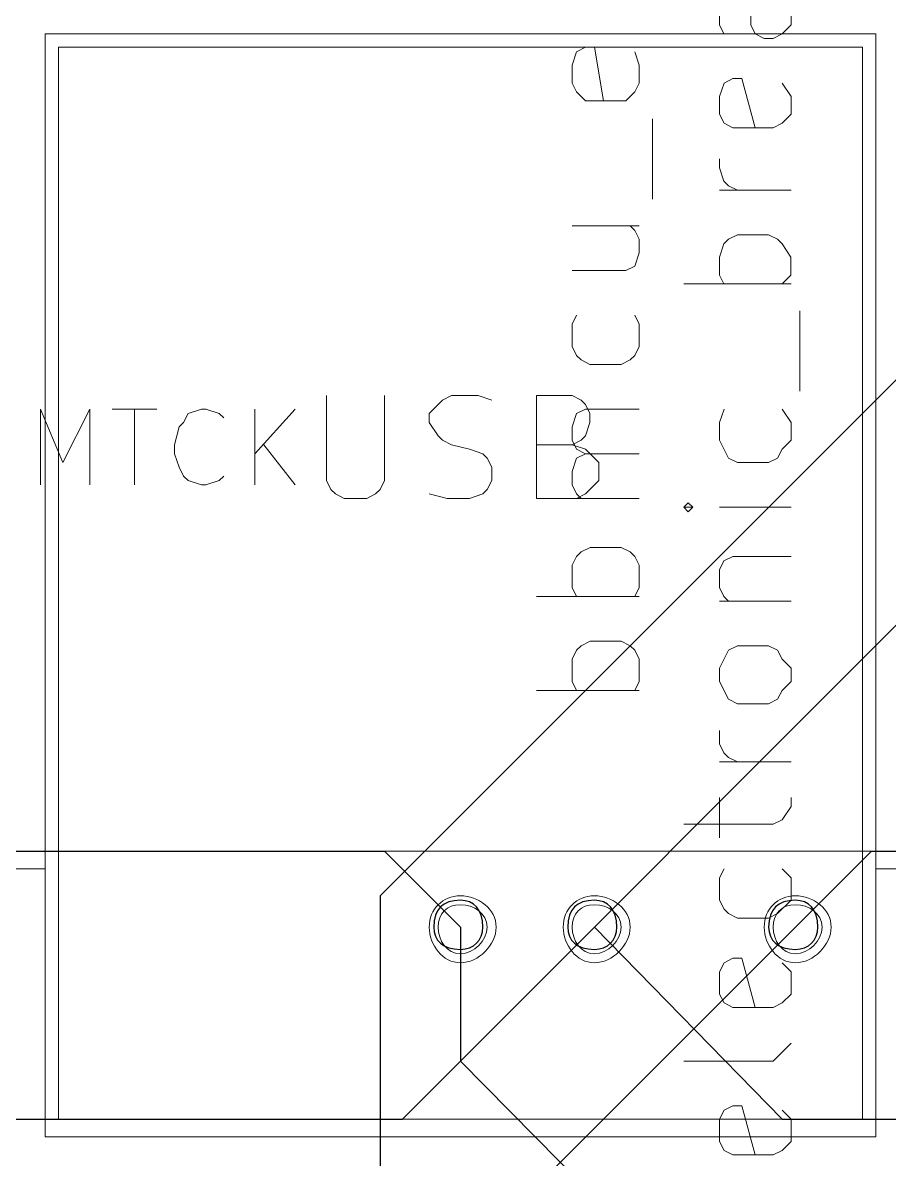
# Model space of a CAD drawing. Header units: centimetres. Extents: x -14.7 to 16.9, y -14.9 to 2.2.
# Drawn here: x -10.413 to -9.591, y -11.931 to -10.854 of the extents above; entities that cross this region are included whole.
import ezdxf

# ---------------------------------------------------------------- set-up
doc = ezdxf.new("R2010")
doc.units = ezdxf.units.CM
doc.header["$MEASUREMENT"] = 0
doc.layers.add('Layer 1', color=7, linetype='Continuous')

msp = doc.modelspace()

# ---------------------------------------------------------------- linework, layer by layer
at = {"layer": 'Layer 1', "lineweight": 53}
msp.add_open_spline([(-13.7, -13.2), (-13.7, -13.2), (-13.7, -6.8), (-13.7, -6.8), (-13.7, -6.8), (-13.7, -6.52386), (-13.47614, -6.3), (-13.2, -6.3), (-13.2, -6.3), (-13.2, -6.3), (-6.8, -6.3), (-6.8, -6.3), (-6.8, -6.3), (-6.52386, -6.3), (-6.3, -6.52386), (-6.3, -6.8), (-6.3, -6.8), (-6.3, -6.8), (-6.3, -13.2), (-6.3, -13.2), (-6.3, -13.2), (-6.3, -13.47614), (-6.52386, -13.7), (-6.8, -13.7), (-6.8, -13.7), (-6.8, -13.7), (-13.2, -13.7), (-13.2, -13.7), (-13.2, -13.7), (-13.47614, -13.7), (-13.7, -13.47614), (-13.7, -13.2)], degree=3, knots=[0, 0, 0, 0, 0.1111111, 0.1111111, 0.1111111, 0.1111111, 0.2222222, 0.2222222, 0.2222222, 0.2222222, 0.3333333, 0.3333333, 0.3333333, 0.3333333, 0.4444444, 0.4444444, 0.4444444, 0.4444444, 0.5555556, 0.5555556, 0.5555556, 0.5555556, 0.6666667, 0.6666667, 0.6666667, 0.6666667, 0.7777778, 0.7777778, 0.7777778, 0.7777778, 1, 1, 1, 1], dxfattribs=at)
at = {"layer": 'Layer 1', "color": 41, "lineweight": 18}
for points, knots in [([(-9.68461, -10.82179), (-9.68461, -10.82179), (-9.73965, -10.82179), (-9.73965, -10.82179), (-9.73965, -10.82179), (-9.73965, -10.82179), (-9.74812, -10.82602), (-9.74812, -10.82602), (-9.74812, -10.82602), (-9.74812, -10.82602), (-9.75235, -10.83449), (-9.75235, -10.83449), (-9.75235, -10.83449), (-9.75235, -10.83449), (-9.75235, -10.85566), (-9.75235, -10.85566), (-9.75235, -10.85566), (-9.75235, -10.85566), (-9.74812, -10.86412), (-9.74812, -10.86412)], [0, 0, 0, 0, 0.1666667, 0.1666667, 0.1666667, 0.1666667, 0.3333333, 0.3333333, 0.3333333, 0.3333333, 0.5, 0.5, 0.5, 0.5, 0.6666667, 0.6666667, 0.6666667, 0.6666667, 1, 1, 1, 1]), ([(-9.69308, -10.82179), (-9.69308, -10.82179), (-9.68461, -10.83026), (-9.68461, -10.83026), (-9.68461, -10.83026), (-9.68461, -10.83026), (-9.68461, -10.85566), (-9.68461, -10.85566), (-9.68461, -10.85566), (-9.68461, -10.85566), (-9.69308, -10.86412), (-9.69308, -10.86412), (-9.69308, -10.86412), (-9.69308, -10.86412), (-9.70155, -10.86836), (-9.70155, -10.86836), (-9.70155, -10.86836), (-9.70155, -10.86836), (-9.71001, -10.86836), (-9.71001, -10.86836), (-9.71001, -10.86836), (-9.71001, -10.86836), (-9.71848, -10.86412), (-9.71848, -10.86412), (-9.71848, -10.86412), (-9.71848, -10.86412), (-9.72271, -10.85566), (-9.72271, -10.85566), (-9.72271, -10.85566), (-9.72271, -10.85566), (-9.72271, -10.83026), (-9.72271, -10.83026), (-9.72271, -10.83026), (-9.72271, -10.83026), (-9.73118, -10.82179), (-9.73118, -10.82179)], [0, 0, 0, 0, 0.1, 0.1, 0.1, 0.1, 0.2, 0.2, 0.2, 0.2, 0.3, 0.3, 0.3, 0.3, 0.4, 0.4, 0.4, 0.4, 0.5, 0.5, 0.5, 0.5, 0.6, 0.6, 0.6, 0.6, 0.7, 0.7, 0.7, 0.7, 0.8, 0.8, 0.8, 0.8, 1, 1, 1, 1]), ([(-9.69308, -10.91069), (-9.69308, -10.91069), (-9.68461, -10.92339), (-9.68461, -10.92339), (-9.68461, -10.92339), (-9.68461, -10.92339), (-9.68461, -10.94032), (-9.68461, -10.94032), (-9.68461, -10.94032), (-9.68461, -10.94032), (-9.69308, -10.94879), (-9.69308, -10.94879), (-9.69308, -10.94879), (-9.69308, -10.94879), (-9.70155, -10.95302), (-9.70155, -10.95302), (-9.70155, -10.95302), (-9.70155, -10.95302), (-9.73965, -10.95302), (-9.73965, -10.95302), (-9.73965, -10.95302), (-9.73965, -10.95302), (-9.74811, -10.94879), (-9.74811, -10.94879), (-9.74811, -10.94879), (-9.74811, -10.94879), (-9.75235, -10.94032), (-9.75235, -10.94032), (-9.75235, -10.94032), (-9.75235, -10.94032), (-9.75235, -10.92339), (-9.75235, -10.92339), (-9.75235, -10.92339), (-9.75235, -10.92339), (-9.74811, -10.91069), (-9.74811, -10.91069), (-9.74811, -10.91069), (-9.74811, -10.91069), (-9.73965, -10.90646), (-9.73965, -10.90646), (-9.73965, -10.90646), (-9.73965, -10.90646), (-9.73118, -10.90646), (-9.73118, -10.90646), (-9.73118, -10.90646), (-9.73118, -10.90646), (-9.71848, -10.95302), (-9.71848, -10.95302)], [0, 0, 0, 0, 0.0769231, 0.0769231, 0.0769231, 0.0769231, 0.1538462, 0.1538462, 0.1538462, 0.1538462, 0.2307692, 0.2307692, 0.2307692, 0.2307692, 0.3076923, 0.3076923, 0.3076923, 0.3076923, 0.3846154, 0.3846154, 0.3846154, 0.3846154, 0.4615385, 0.4615385, 0.4615385, 0.4615385, 0.5384615, 0.5384615, 0.5384615, 0.5384615, 0.6153846, 0.6153846, 0.6153846, 0.6153846, 0.6923077, 0.6923077, 0.6923077, 0.6923077, 0.7692308, 0.7692308, 0.7692308, 0.7692308, 0.8461538, 0.8461538, 0.8461538, 0.8461538, 1, 1, 1, 1]), ([(-9.73541, -11.01229), (-9.73541, -11.01229), (-9.74388, -11.00806), (-9.74388, -11.00806), (-9.74388, -11.00806), (-9.74388, -11.00806), (-9.74812, -11.00382), (-9.74812, -11.00382), (-9.74812, -11.00382), (-9.74812, -11.00382), (-9.75235, -10.99112), (-9.75235, -10.99112), (-9.75235, -10.99112), (-9.75235, -10.99112), (-9.75235, -10.98266), (-9.75235, -10.98266)], [0, 0, 0, 0, 0.2, 0.2, 0.2, 0.2, 0.4, 0.4, 0.4, 0.4, 0.6, 0.6, 0.6, 0.6, 1, 1, 1, 1]), ([(-9.74812, -11.10119), (-9.74812, -11.10119), (-9.75235, -11.09272), (-9.75235, -11.09272), (-9.75235, -11.09272), (-9.75235, -11.09272), (-9.75235, -11.07579), (-9.75235, -11.07579), (-9.75235, -11.07579), (-9.75235, -11.07579), (-9.74812, -11.06309), (-9.74812, -11.06309), (-9.74812, -11.06309), (-9.74812, -11.06309), (-9.74388, -11.05886), (-9.74388, -11.05886), (-9.74388, -11.05886), (-9.74388, -11.05886), (-9.73542, -11.05462), (-9.73542, -11.05462), (-9.73542, -11.05462), (-9.73542, -11.05462), (-9.70578, -11.05462), (-9.70578, -11.05462), (-9.70578, -11.05462), (-9.70578, -11.05462), (-9.69732, -11.05886), (-9.69732, -11.05886), (-9.69732, -11.05886), (-9.69732, -11.05886), (-9.69308, -11.06309), (-9.69308, -11.06309), (-9.69308, -11.06309), (-9.69308, -11.06309), (-9.68462, -11.07579), (-9.68462, -11.07579), (-9.68462, -11.07579), (-9.68462, -11.07579), (-9.68462, -11.09272), (-9.68462, -11.09272), (-9.68462, -11.09272), (-9.68462, -11.09272), (-9.69308, -11.10119), (-9.69308, -11.10119)], [0, 0, 0, 0, 0.0833333, 0.0833333, 0.0833333, 0.0833333, 0.1666667, 0.1666667, 0.1666667, 0.1666667, 0.25, 0.25, 0.25, 0.25, 0.3333333, 0.3333333, 0.3333333, 0.3333333, 0.4166667, 0.4166667, 0.4166667, 0.4166667, 0.5, 0.5, 0.5, 0.5, 0.5833333, 0.5833333, 0.5833333, 0.5833333, 0.6666667, 0.6666667, 0.6666667, 0.6666667, 0.75, 0.75, 0.75, 0.75, 0.8333333, 0.8333333, 0.8333333, 0.8333333, 1, 1, 1, 1]), ([(-10.12488, -11.20702), (-10.12488, -11.20702), (-10.12488, -11.28746), (-10.12488, -11.28746), (-10.12488, -11.28746), (-10.12488, -11.28746), (-10.12065, -11.29592), (-10.12065, -11.29592), (-10.12065, -11.29592), (-10.12065, -11.29592), (-10.11642, -11.30016), (-10.11642, -11.30016), (-10.11642, -11.30016), (-10.11642, -11.30016), (-10.10795, -11.30439), (-10.10795, -11.30439), (-10.10795, -11.30439), (-10.10795, -11.30439), (-10.08678, -11.30439), (-10.08678, -11.30439), (-10.08678, -11.30439), (-10.08678, -11.30439), (-10.07832, -11.30016), (-10.07832, -11.30016), (-10.07832, -11.30016), (-10.07832, -11.30016), (-10.07408, -11.29592), (-10.07408, -11.29592), (-10.07408, -11.29592), (-10.07408, -11.29592), (-10.06985, -11.28746), (-10.06985, -11.28746), (-10.06985, -11.28746), (-10.06985, -11.28746), (-10.06985, -11.20702), (-10.06985, -11.20702)], [0, 0, 0, 0, 0.1, 0.1, 0.1, 0.1, 0.2, 0.2, 0.2, 0.2, 0.3, 0.3, 0.3, 0.3, 0.4, 0.4, 0.4, 0.4, 0.5, 0.5, 0.5, 0.5, 0.6, 0.6, 0.6, 0.6, 0.7, 0.7, 0.7, 0.7, 0.8, 0.8, 0.8, 0.8, 1, 1, 1, 1]), ([(-10.02752, -11.30016), (-10.02752, -11.30016), (-10.01058, -11.30439), (-10.01058, -11.30439), (-10.01058, -11.30439), (-10.01058, -11.30439), (-9.98942, -11.30439), (-9.98942, -11.30439), (-9.98942, -11.30439), (-9.98942, -11.30439), (-9.97672, -11.30016), (-9.97672, -11.30016), (-9.97672, -11.30016), (-9.97672, -11.30016), (-9.97248, -11.29592), (-9.97248, -11.29592), (-9.97248, -11.29592), (-9.97248, -11.29592), (-9.96825, -11.28746), (-9.96825, -11.28746), (-9.96825, -11.28746), (-9.96825, -11.28746), (-9.96825, -11.27476), (-9.96825, -11.27476), (-9.96825, -11.27476), (-9.96825, -11.27476), (-9.97248, -11.26629), (-9.97248, -11.26629), (-9.97248, -11.26629), (-9.97248, -11.26629), (-9.97672, -11.26206), (-9.97672, -11.26206), (-9.97672, -11.26206), (-9.97672, -11.26206), (-9.98942, -11.25782), (-9.98942, -11.25782), (-9.98942, -11.25782), (-9.98942, -11.25782), (-10.00635, -11.25359), (-10.00635, -11.25359), (-10.00635, -11.25359), (-10.00635, -11.25359), (-10.01482, -11.24936), (-10.01482, -11.24936), (-10.01482, -11.24936), (-10.01482, -11.24936), (-10.01905, -11.24512), (-10.01905, -11.24512), (-10.01905, -11.24512), (-10.01905, -11.24512), (-10.02752, -11.23242), (-10.02752, -11.23242), (-10.02752, -11.23242), (-10.02752, -11.23242), (-10.02752, -11.22396), (-10.02752, -11.22396), (-10.02752, -11.22396), (-10.02752, -11.22396), (-10.01482, -11.21126), (-10.01482, -11.21126), (-10.01482, -11.21126), (-10.01482, -11.21126), (-10.00635, -11.20702), (-10.00635, -11.20702), (-10.00635, -11.20702), (-10.00635, -11.20702), (-9.98095, -11.20702), (-9.98095, -11.20702), (-9.98095, -11.20702), (-9.98095, -11.20702), (-9.96825, -11.21126), (-9.96825, -11.21126)], [0, 0, 0, 0, 0.0526316, 0.0526316, 0.0526316, 0.0526316, 0.1052632, 0.1052632, 0.1052632, 0.1052632, 0.1578947, 0.1578947, 0.1578947, 0.1578947, 0.2105263, 0.2105263, 0.2105263, 0.2105263, 0.2631579, 0.2631579, 0.2631579, 0.2631579, 0.3157895, 0.3157895, 0.3157895, 0.3157895, 0.3684211, 0.3684211, 0.3684211, 0.3684211, 0.4210526, 0.4210526, 0.4210526, 0.4210526, 0.4736842, 0.4736842, 0.4736842, 0.4736842, 0.5263158, 0.5263158, 0.5263158, 0.5263158, 0.5789474, 0.5789474, 0.5789474, 0.5789474, 0.6315789, 0.6315789, 0.6315789, 0.6315789, 0.6842105, 0.6842105, 0.6842105, 0.6842105, 0.7368421, 0.7368421, 0.7368421, 0.7368421, 0.7894737, 0.7894737, 0.7894737, 0.7894737, 0.8421053, 0.8421053, 0.8421053, 0.8421053, 0.8947368, 0.8947368, 0.8947368, 0.8947368, 1, 1, 1, 1]), ([(-9.89205, -11.25359), (-9.89205, -11.25359), (-9.87935, -11.25782), (-9.87935, -11.25782), (-9.87935, -11.25782), (-9.87935, -11.25782), (-9.86665, -11.27052), (-9.86665, -11.27052), (-9.86665, -11.27052), (-9.86665, -11.27052), (-9.86665, -11.28746), (-9.86665, -11.28746), (-9.86665, -11.28746), (-9.86665, -11.28746), (-9.87935, -11.30016), (-9.87935, -11.30016), (-9.87935, -11.30016), (-9.87935, -11.30016), (-9.88782, -11.30439), (-9.88782, -11.30439), (-9.88782, -11.30439), (-9.88782, -11.30439), (-9.92592, -11.30439), (-9.92592, -11.30439), (-9.92592, -11.30439), (-9.92592, -11.30439), (-9.92592, -11.20702), (-9.92592, -11.20702), (-9.92592, -11.20702), (-9.92592, -11.20702), (-9.89205, -11.20702), (-9.89205, -11.20702), (-9.89205, -11.20702), (-9.89205, -11.20702), (-9.88358, -11.21126), (-9.88358, -11.21126), (-9.88358, -11.21126), (-9.88358, -11.21126), (-9.87935, -11.21549), (-9.87935, -11.21549), (-9.87935, -11.21549), (-9.87935, -11.21549), (-9.87512, -11.22396), (-9.87512, -11.22396), (-9.87512, -11.22396), (-9.87512, -11.22396), (-9.87512, -11.23242), (-9.87512, -11.23242), (-9.87512, -11.23242), (-9.87512, -11.23242), (-9.87935, -11.24512), (-9.87935, -11.24512), (-9.87935, -11.24512), (-9.87935, -11.24512), (-9.88358, -11.24936), (-9.88358, -11.24936), (-9.88358, -11.24936), (-9.88358, -11.24936), (-9.89205, -11.25359), (-9.89205, -11.25359), (-9.89205, -11.25359), (-9.89205, -11.25359), (-9.92592, -11.25359), (-9.92592, -11.25359)], [0, 0, 0, 0, 0.0588235, 0.0588235, 0.0588235, 0.0588235, 0.1176471, 0.1176471, 0.1176471, 0.1176471, 0.1764706, 0.1764706, 0.1764706, 0.1764706, 0.2352941, 0.2352941, 0.2352941, 0.2352941, 0.2941176, 0.2941176, 0.2941176, 0.2941176, 0.3529412, 0.3529412, 0.3529412, 0.3529412, 0.4117647, 0.4117647, 0.4117647, 0.4117647, 0.4705882, 0.4705882, 0.4705882, 0.4705882, 0.5294118, 0.5294118, 0.5294118, 0.5294118, 0.5882353, 0.5882353, 0.5882353, 0.5882353, 0.6470588, 0.6470588, 0.6470588, 0.6470588, 0.7058824, 0.7058824, 0.7058824, 0.7058824, 0.7647059, 0.7647059, 0.7647059, 0.7647059, 0.8235294, 0.8235294, 0.8235294, 0.8235294, 0.8823529, 0.8823529, 0.8823529, 0.8823529, 1, 1, 1, 1]), ([(-10.39581, -11.29169), (-10.39581, -11.29169), (-10.39581, -11.21972), (-10.39581, -11.21972), (-10.39581, -11.21972), (-10.39581, -11.21972), (-10.37465, -11.27052), (-10.37465, -11.27052), (-10.37465, -11.27052), (-10.37465, -11.27052), (-10.34925, -11.21972), (-10.34925, -11.21972), (-10.34925, -11.21972), (-10.34925, -11.21972), (-10.34925, -11.29169), (-10.34925, -11.29169)], [0, 0, 0, 0, 0.2, 0.2, 0.2, 0.2, 0.4, 0.4, 0.4, 0.4, 0.6, 0.6, 0.6, 0.6, 1, 1, 1, 1]), ([(-10.22225, -11.28322), (-10.22225, -11.28322), (-10.22648, -11.28746), (-10.22648, -11.28746), (-10.22648, -11.28746), (-10.22648, -11.28746), (-10.23918, -11.29169), (-10.23918, -11.29169), (-10.23918, -11.29169), (-10.23918, -11.29169), (-10.24341, -11.29169), (-10.24341, -11.29169), (-10.24341, -11.29169), (-10.24341, -11.29169), (-10.25611, -11.28746), (-10.25611, -11.28746), (-10.25611, -11.28746), (-10.25611, -11.28746), (-10.26035, -11.28322), (-10.26035, -11.28322), (-10.26035, -11.28322), (-10.26035, -11.28322), (-10.26458, -11.27476), (-10.26458, -11.27476), (-10.26458, -11.27476), (-10.26458, -11.27476), (-10.26881, -11.26206), (-10.26881, -11.26206), (-10.26881, -11.26206), (-10.26881, -11.26206), (-10.26881, -11.25359), (-10.26881, -11.25359), (-10.26881, -11.25359), (-10.26881, -11.25359), (-10.26458, -11.23666), (-10.26458, -11.23666), (-10.26458, -11.23666), (-10.26458, -11.23666), (-10.26035, -11.23242), (-10.26035, -11.23242), (-10.26035, -11.23242), (-10.26035, -11.23242), (-10.25611, -11.22396), (-10.25611, -11.22396), (-10.25611, -11.22396), (-10.25611, -11.22396), (-10.24341, -11.21972), (-10.24341, -11.21972), (-10.24341, -11.21972), (-10.24341, -11.21972), (-10.23918, -11.21972), (-10.23918, -11.21972), (-10.23918, -11.21972), (-10.23918, -11.21972), (-10.22648, -11.22396), (-10.22648, -11.22396), (-10.22648, -11.22396), (-10.22648, -11.22396), (-10.22225, -11.22819), (-10.22225, -11.22819)], [0, 0, 0, 0, 0.0625, 0.0625, 0.0625, 0.0625, 0.125, 0.125, 0.125, 0.125, 0.1875, 0.1875, 0.1875, 0.1875, 0.25, 0.25, 0.25, 0.25, 0.3125, 0.3125, 0.3125, 0.3125, 0.375, 0.375, 0.375, 0.375, 0.4375, 0.4375, 0.4375, 0.4375, 0.5, 0.5, 0.5, 0.5, 0.5625, 0.5625, 0.5625, 0.5625, 0.625, 0.625, 0.625, 0.625, 0.6875, 0.6875, 0.6875, 0.6875, 0.75, 0.75, 0.75, 0.75, 0.8125, 0.8125, 0.8125, 0.8125, 0.875, 0.875, 0.875, 0.875, 1, 1, 1, 1]), ([(-9.69308, -11.21972), (-9.69308, -11.21972), (-9.68461, -11.23242), (-9.68461, -11.23242), (-9.68461, -11.23242), (-9.68461, -11.23242), (-9.68461, -11.24936), (-9.68461, -11.24936), (-9.68461, -11.24936), (-9.68461, -11.24936), (-9.69308, -11.25782), (-9.69308, -11.25782), (-9.69308, -11.25782), (-9.69308, -11.25782), (-9.69731, -11.26629), (-9.69731, -11.26629), (-9.69731, -11.26629), (-9.69731, -11.26629), (-9.70578, -11.27052), (-9.70578, -11.27052), (-9.70578, -11.27052), (-9.70578, -11.27052), (-9.73541, -11.27052), (-9.73541, -11.27052), (-9.73541, -11.27052), (-9.73541, -11.27052), (-9.74388, -11.26629), (-9.74388, -11.26629), (-9.74388, -11.26629), (-9.74388, -11.26629), (-9.75235, -11.24936), (-9.75235, -11.24936), (-9.75235, -11.24936), (-9.75235, -11.24936), (-9.75235, -11.23242), (-9.75235, -11.23242), (-9.75235, -11.23242), (-9.75235, -11.23242), (-9.74811, -11.21972), (-9.74811, -11.21972)], [0, 0, 0, 0, 0.0909091, 0.0909091, 0.0909091, 0.0909091, 0.1818182, 0.1818182, 0.1818182, 0.1818182, 0.2727273, 0.2727273, 0.2727273, 0.2727273, 0.3636364, 0.3636364, 0.3636364, 0.3636364, 0.4545455, 0.4545455, 0.4545455, 0.4545455, 0.5454545, 0.5454545, 0.5454545, 0.5454545, 0.6363636, 0.6363636, 0.6363636, 0.6363636, 0.7272727, 0.7272727, 0.7272727, 0.7272727, 0.8181818, 0.8181818, 0.8181818, 0.8181818, 1, 1, 1, 1]), ([(-9.78622, -11.31286), (-9.78622, -11.31286), (-9.78198, -11.31709), (-9.78198, -11.31709), (-9.78198, -11.31709), (-9.78198, -11.31709), (-9.77775, -11.31286), (-9.77775, -11.31286), (-9.77775, -11.31286), (-9.77775, -11.31286), (-9.78198, -11.30862), (-9.78198, -11.30862), (-9.78198, -11.30862), (-9.78198, -11.30862), (-9.78622, -11.31286), (-9.78622, -11.31286), (-9.78622, -11.31286), (-9.78622, -11.31286), (-9.77775, -11.31286), (-9.77775, -11.31286)], [0, 0, 0, 0, 0.1666667, 0.1666667, 0.1666667, 0.1666667, 0.3333333, 0.3333333, 0.3333333, 0.3333333, 0.5, 0.5, 0.5, 0.5, 0.6666667, 0.6666667, 0.6666667, 0.6666667, 1, 1, 1, 1]), ([(-9.74388, -11.40176), (-9.74388, -11.40176), (-9.74812, -11.39752), (-9.74812, -11.39752), (-9.74812, -11.39752), (-9.74812, -11.39752), (-9.75235, -11.38906), (-9.75235, -11.38906), (-9.75235, -11.38906), (-9.75235, -11.38906), (-9.75235, -11.37212), (-9.75235, -11.37212), (-9.75235, -11.37212), (-9.75235, -11.37212), (-9.74812, -11.36366), (-9.74812, -11.36366), (-9.74812, -11.36366), (-9.74812, -11.36366), (-9.73965, -11.35942), (-9.73965, -11.35942), (-9.73965, -11.35942), (-9.73965, -11.35942), (-9.68461, -11.35942), (-9.68461, -11.35942)], [0, 0, 0, 0, 0.1428571, 0.1428571, 0.1428571, 0.1428571, 0.2857143, 0.2857143, 0.2857143, 0.2857143, 0.4285714, 0.4285714, 0.4285714, 0.4285714, 0.5714286, 0.5714286, 0.5714286, 0.5714286, 0.7142857, 0.7142857, 0.7142857, 0.7142857, 1, 1, 1, 1]), ([(-9.68461, -11.47796), (-9.68461, -11.47796), (-9.69308, -11.48642), (-9.69308, -11.48642), (-9.69308, -11.48642), (-9.69308, -11.48642), (-9.69731, -11.49489), (-9.69731, -11.49489), (-9.69731, -11.49489), (-9.69731, -11.49489), (-9.70578, -11.49912), (-9.70578, -11.49912), (-9.70578, -11.49912), (-9.70578, -11.49912), (-9.73541, -11.49912), (-9.73541, -11.49912), (-9.73541, -11.49912), (-9.73541, -11.49912), (-9.74388, -11.49489), (-9.74388, -11.49489), (-9.74388, -11.49489), (-9.74388, -11.49489), (-9.75235, -11.47796), (-9.75235, -11.47796), (-9.75235, -11.47796), (-9.75235, -11.47796), (-9.75235, -11.46526), (-9.75235, -11.46526), (-9.75235, -11.46526), (-9.75235, -11.46526), (-9.74388, -11.44832), (-9.74388, -11.44832), (-9.74388, -11.44832), (-9.74388, -11.44832), (-9.73541, -11.44409), (-9.73541, -11.44409), (-9.73541, -11.44409), (-9.73541, -11.44409), (-9.70578, -11.44409), (-9.70578, -11.44409), (-9.70578, -11.44409), (-9.70578, -11.44409), (-9.69731, -11.44832), (-9.69731, -11.44832), (-9.69731, -11.44832), (-9.69731, -11.44832), (-9.69308, -11.45679), (-9.69308, -11.45679), (-9.69308, -11.45679), (-9.69308, -11.45679), (-9.68461, -11.46526), (-9.68461, -11.46526), (-9.68461, -11.46526), (-9.68461, -11.46526), (-9.68461, -11.47796), (-9.68461, -11.47796)], [0, 0, 0, 0, 0.0666667, 0.0666667, 0.0666667, 0.0666667, 0.1333333, 0.1333333, 0.1333333, 0.1333333, 0.2, 0.2, 0.2, 0.2, 0.2666667, 0.2666667, 0.2666667, 0.2666667, 0.3333333, 0.3333333, 0.3333333, 0.3333333, 0.4, 0.4, 0.4, 0.4, 0.4666667, 0.4666667, 0.4666667, 0.4666667, 0.5333333, 0.5333333, 0.5333333, 0.5333333, 0.6, 0.6, 0.6, 0.6, 0.6666667, 0.6666667, 0.6666667, 0.6666667, 0.7333333, 0.7333333, 0.7333333, 0.7333333, 0.8, 0.8, 0.8, 0.8, 0.8666667, 0.8666667, 0.8666667, 0.8666667, 1, 1, 1, 1]), ([(-9.73541, -11.55416), (-9.73541, -11.55416), (-9.74388, -11.54992), (-9.74388, -11.54992), (-9.74388, -11.54992), (-9.74388, -11.54992), (-9.74812, -11.54569), (-9.74812, -11.54569), (-9.74812, -11.54569), (-9.74812, -11.54569), (-9.75235, -11.53722), (-9.75235, -11.53722), (-9.75235, -11.53722), (-9.75235, -11.53722), (-9.75235, -11.52452), (-9.75235, -11.52452)], [0, 0, 0, 0, 0.2, 0.2, 0.2, 0.2, 0.4, 0.4, 0.4, 0.4, 0.6, 0.6, 0.6, 0.6, 1, 1, 1, 1]), ([(-9.78622, -11.61342), (-9.78622, -11.61342), (-9.70155, -11.61342), (-9.70155, -11.61342), (-9.70155, -11.61342), (-9.70155, -11.61342), (-9.69308, -11.60919), (-9.69308, -11.60919), (-9.69308, -11.60919), (-9.69308, -11.60919), (-9.68461, -11.59649), (-9.68461, -11.59649), (-9.68461, -11.59649), (-9.68461, -11.59649), (-9.68461, -11.58802), (-9.68461, -11.58802)], [0, 0, 0, 0, 0.2, 0.2, 0.2, 0.2, 0.4, 0.4, 0.4, 0.4, 0.6, 0.6, 0.6, 0.6, 1, 1, 1, 1]), ([(-9.69308, -11.65576), (-9.69308, -11.65576), (-9.68461, -11.66422), (-9.68461, -11.66422), (-9.68461, -11.66422), (-9.68461, -11.66422), (-9.68461, -11.68539), (-9.68461, -11.68539), (-9.68461, -11.68539), (-9.68461, -11.68539), (-9.69731, -11.69809), (-9.69731, -11.69809), (-9.69731, -11.69809), (-9.69731, -11.69809), (-9.70578, -11.70232), (-9.70578, -11.70232), (-9.70578, -11.70232), (-9.70578, -11.70232), (-9.73541, -11.70232), (-9.73541, -11.70232), (-9.73541, -11.70232), (-9.73541, -11.70232), (-9.74388, -11.69809), (-9.74388, -11.69809), (-9.74388, -11.69809), (-9.74388, -11.69809), (-9.74811, -11.69386), (-9.74811, -11.69386), (-9.74811, -11.69386), (-9.74811, -11.69386), (-9.75235, -11.68539), (-9.75235, -11.68539), (-9.75235, -11.68539), (-9.75235, -11.68539), (-9.75235, -11.66422), (-9.75235, -11.66422), (-9.75235, -11.66422), (-9.75235, -11.66422), (-9.74811, -11.65576), (-9.74811, -11.65576)], [0, 0, 0, 0, 0.0909091, 0.0909091, 0.0909091, 0.0909091, 0.1818182, 0.1818182, 0.1818182, 0.1818182, 0.2727273, 0.2727273, 0.2727273, 0.2727273, 0.3636364, 0.3636364, 0.3636364, 0.3636364, 0.4545455, 0.4545455, 0.4545455, 0.4545455, 0.5454545, 0.5454545, 0.5454545, 0.5454545, 0.6363636, 0.6363636, 0.6363636, 0.6363636, 0.7272727, 0.7272727, 0.7272727, 0.7272727, 0.8181818, 0.8181818, 0.8181818, 0.8181818, 1, 1, 1, 1]), ([(-9.69308, -11.74466), (-9.69308, -11.74466), (-9.68461, -11.75312), (-9.68461, -11.75312), (-9.68461, -11.75312), (-9.68461, -11.75312), (-9.68461, -11.77429), (-9.68461, -11.77429), (-9.68461, -11.77429), (-9.68461, -11.77429), (-9.69308, -11.78276), (-9.69308, -11.78276), (-9.69308, -11.78276), (-9.69308, -11.78276), (-9.70155, -11.78699), (-9.70155, -11.78699), (-9.70155, -11.78699), (-9.70155, -11.78699), (-9.73965, -11.78699), (-9.73965, -11.78699), (-9.73965, -11.78699), (-9.73965, -11.78699), (-9.74811, -11.78276), (-9.74811, -11.78276), (-9.74811, -11.78276), (-9.74811, -11.78276), (-9.75235, -11.77429), (-9.75235, -11.77429), (-9.75235, -11.77429), (-9.75235, -11.77429), (-9.75235, -11.75312), (-9.75235, -11.75312), (-9.75235, -11.75312), (-9.75235, -11.75312), (-9.74811, -11.74466), (-9.74811, -11.74466), (-9.74811, -11.74466), (-9.74811, -11.74466), (-9.73965, -11.74042), (-9.73965, -11.74042), (-9.73965, -11.74042), (-9.73965, -11.74042), (-9.73118, -11.74042), (-9.73118, -11.74042), (-9.73118, -11.74042), (-9.73118, -11.74042), (-9.71848, -11.78699), (-9.71848, -11.78699)], [0, 0, 0, 0, 0.0769231, 0.0769231, 0.0769231, 0.0769231, 0.1538462, 0.1538462, 0.1538462, 0.1538462, 0.2307692, 0.2307692, 0.2307692, 0.2307692, 0.3076923, 0.3076923, 0.3076923, 0.3076923, 0.3846154, 0.3846154, 0.3846154, 0.3846154, 0.4615385, 0.4615385, 0.4615385, 0.4615385, 0.5384615, 0.5384615, 0.5384615, 0.5384615, 0.6153846, 0.6153846, 0.6153846, 0.6153846, 0.6923077, 0.6923077, 0.6923077, 0.6923077, 0.7692308, 0.7692308, 0.7692308, 0.7692308, 0.8461538, 0.8461538, 0.8461538, 0.8461538, 1, 1, 1, 1]), ([(-9.68461, -11.82086), (-9.68461, -11.82086), (-9.70155, -11.83779), (-9.70155, -11.83779), (-9.70155, -11.83779), (-9.70155, -11.83779), (-9.78622, -11.83779), (-9.78622, -11.83779)], [0, 0, 0, 0, 0.3333333, 0.3333333, 0.3333333, 0.3333333, 1, 1, 1, 1]), ([(-9.69308, -11.88436), (-9.69308, -11.88436), (-9.68461, -11.89282), (-9.68461, -11.89282), (-9.68461, -11.89282), (-9.68461, -11.89282), (-9.68461, -11.91399), (-9.68461, -11.91399), (-9.68461, -11.91399), (-9.68461, -11.91399), (-9.69308, -11.92246), (-9.69308, -11.92246), (-9.69308, -11.92246), (-9.69308, -11.92246), (-9.70155, -11.92669), (-9.70155, -11.92669), (-9.70155, -11.92669), (-9.70155, -11.92669), (-9.73965, -11.92669), (-9.73965, -11.92669), (-9.73965, -11.92669), (-9.73965, -11.92669), (-9.74811, -11.92246), (-9.74811, -11.92246), (-9.74811, -11.92246), (-9.74811, -11.92246), (-9.75235, -11.91399), (-9.75235, -11.91399), (-9.75235, -11.91399), (-9.75235, -11.91399), (-9.75235, -11.89282), (-9.75235, -11.89282), (-9.75235, -11.89282), (-9.75235, -11.89282), (-9.74811, -11.88436), (-9.74811, -11.88436), (-9.74811, -11.88436), (-9.74811, -11.88436), (-9.73965, -11.88012), (-9.73965, -11.88012), (-9.73965, -11.88012), (-9.73965, -11.88012), (-9.73118, -11.88012), (-9.73118, -11.88012), (-9.73118, -11.88012), (-9.73118, -11.88012), (-9.71848, -11.92669), (-9.71848, -11.92669)], [0, 0, 0, 0, 0.0769231, 0.0769231, 0.0769231, 0.0769231, 0.1538462, 0.1538462, 0.1538462, 0.1538462, 0.2307692, 0.2307692, 0.2307692, 0.2307692, 0.3076923, 0.3076923, 0.3076923, 0.3076923, 0.3846154, 0.3846154, 0.3846154, 0.3846154, 0.4615385, 0.4615385, 0.4615385, 0.4615385, 0.5384615, 0.5384615, 0.5384615, 0.5384615, 0.6153846, 0.6153846, 0.6153846, 0.6153846, 0.6923077, 0.6923077, 0.6923077, 0.6923077, 0.7692308, 0.7692308, 0.7692308, 0.7692308, 0.8461538, 0.8461538, 0.8461538, 0.8461538, 1, 1, 1, 1])]:
    msp.add_open_spline(points, degree=3, knots=knots, dxfattribs=at)
at = {"layer": 'Layer 1', "color": 41, "lineweight": 13}
for points in [[(-10.39158, -10.86412), (-10.39158, -10.86412), (-9.60418, -10.86412), (-9.60418, -10.86412)], [(-10.39158, -11.90976), (-10.39158, -11.90976), (-10.39158, -10.86412), (-10.39158, -10.86412)], [(-9.60418, -10.86412), (-9.60418, -10.86412), (-9.60418, -11.90976), (-9.60418, -11.90976)], [(-10.89958, -11.65576), (-10.89958, -11.65576), (-10.39158, -11.65576), (-10.39158, -11.65576)], [(-9.09618, -11.65576), (-9.09618, -11.65576), (-9.60418, -11.65576), (-9.60418, -11.65576)], [(-9.60418, -11.90976), (-9.60418, -11.90976), (-10.39158, -11.90976), (-10.39158, -11.90976)]]:
    msp.add_open_spline(points, degree=3, dxfattribs=at)
at = {"layer": 'Layer 1', "color": 253, "lineweight": 9}
for points in [[(-10.37888, -10.87682), (-10.37888, -10.87682), (-9.61688, -10.87682), (-9.61688, -10.87682)], [(-10.37888, -11.89282), (-10.37888, -11.89282), (-10.37888, -10.87682), (-10.37888, -10.87682)], [(-9.61688, -10.87682), (-9.61688, -10.87682), (-9.61688, -11.89282), (-9.61688, -11.89282)], [(-9.10888, -11.63882), (-9.10888, -11.63882), (-10.88688, -11.63882), (-10.88688, -11.63882)], [(-9.61688, -11.89282), (-9.61688, -11.89282), (-10.37888, -11.89282), (-10.37888, -11.89282)]]:
    msp.add_open_spline(points, degree=3, dxfattribs=at)
at = {"layer": 'Layer 1', "color": 253, "lineweight": 18}
for points, knots in [([(-9.83278, -10.88106), (-9.83278, -10.88106), (-9.82855, -10.89376), (-9.82855, -10.89376), (-9.82855, -10.89376), (-9.82855, -10.89376), (-9.82855, -10.91069), (-9.82855, -10.91069), (-9.82855, -10.91069), (-9.82855, -10.91069), (-9.83278, -10.91916), (-9.83278, -10.91916), (-9.83278, -10.91916), (-9.83278, -10.91916), (-9.84125, -10.92762), (-9.84125, -10.92762), (-9.84125, -10.92762), (-9.84125, -10.92762), (-9.87935, -10.92762), (-9.87935, -10.92762), (-9.87935, -10.92762), (-9.87935, -10.92762), (-9.88782, -10.91916), (-9.88782, -10.91916), (-9.88782, -10.91916), (-9.88782, -10.91916), (-9.89205, -10.91069), (-9.89205, -10.91069), (-9.89205, -10.91069), (-9.89205, -10.91069), (-9.89205, -10.89376), (-9.89205, -10.89376), (-9.89205, -10.89376), (-9.89205, -10.89376), (-9.88782, -10.88106), (-9.88782, -10.88106), (-9.88782, -10.88106), (-9.88782, -10.88106), (-9.87935, -10.87682), (-9.87935, -10.87682), (-9.87935, -10.87682), (-9.87935, -10.87682), (-9.87088, -10.87682), (-9.87088, -10.87682), (-9.87088, -10.87682), (-9.87088, -10.87682), (-9.86242, -10.92762), (-9.86242, -10.92762)], [0, 0, 0, 0, 0.0769231, 0.0769231, 0.0769231, 0.0769231, 0.1538462, 0.1538462, 0.1538462, 0.1538462, 0.2307692, 0.2307692, 0.2307692, 0.2307692, 0.3076923, 0.3076923, 0.3076923, 0.3076923, 0.3846154, 0.3846154, 0.3846154, 0.3846154, 0.4615385, 0.4615385, 0.4615385, 0.4615385, 0.5384615, 0.5384615, 0.5384615, 0.5384615, 0.6153846, 0.6153846, 0.6153846, 0.6153846, 0.6923077, 0.6923077, 0.6923077, 0.6923077, 0.7692308, 0.7692308, 0.7692308, 0.7692308, 0.8461538, 0.8461538, 0.8461538, 0.8461538, 1, 1, 1, 1]), ([(-9.89205, -11.08849), (-9.89205, -11.08849), (-9.84125, -11.08849), (-9.84125, -11.08849), (-9.84125, -11.08849), (-9.84125, -11.08849), (-9.83278, -11.08426), (-9.83278, -11.08426), (-9.83278, -11.08426), (-9.83278, -11.08426), (-9.82855, -11.07156), (-9.82855, -11.07156), (-9.82855, -11.07156), (-9.82855, -11.07156), (-9.82855, -11.05886), (-9.82855, -11.05886), (-9.82855, -11.05886), (-9.82855, -11.05886), (-9.83278, -11.05039), (-9.83278, -11.05039), (-9.83278, -11.05039), (-9.83278, -11.05039), (-9.83701, -11.04616), (-9.83701, -11.04616)], [0, 0, 0, 0, 0.1428571, 0.1428571, 0.1428571, 0.1428571, 0.2857143, 0.2857143, 0.2857143, 0.2857143, 0.4285714, 0.4285714, 0.4285714, 0.4285714, 0.5714286, 0.5714286, 0.5714286, 0.5714286, 0.7142857, 0.7142857, 0.7142857, 0.7142857, 1, 1, 1, 1]), ([(-9.83278, -11.13082), (-9.83278, -11.13082), (-9.82855, -11.13929), (-9.82855, -11.13929), (-9.82855, -11.13929), (-9.82855, -11.13929), (-9.82855, -11.16046), (-9.82855, -11.16046), (-9.82855, -11.16046), (-9.82855, -11.16046), (-9.83278, -11.16892), (-9.83278, -11.16892), (-9.83278, -11.16892), (-9.83278, -11.16892), (-9.83702, -11.17316), (-9.83702, -11.17316), (-9.83702, -11.17316), (-9.83702, -11.17316), (-9.84548, -11.17739), (-9.84548, -11.17739), (-9.84548, -11.17739), (-9.84548, -11.17739), (-9.87512, -11.17739), (-9.87512, -11.17739), (-9.87512, -11.17739), (-9.87512, -11.17739), (-9.88358, -11.17316), (-9.88358, -11.17316), (-9.88358, -11.17316), (-9.88358, -11.17316), (-9.88782, -11.16892), (-9.88782, -11.16892), (-9.88782, -11.16892), (-9.88782, -11.16892), (-9.89205, -11.16046), (-9.89205, -11.16046), (-9.89205, -11.16046), (-9.89205, -11.16046), (-9.89205, -11.13929), (-9.89205, -11.13929), (-9.89205, -11.13929), (-9.89205, -11.13929), (-9.88782, -11.13082), (-9.88782, -11.13082)], [0, 0, 0, 0, 0.0833333, 0.0833333, 0.0833333, 0.0833333, 0.1666667, 0.1666667, 0.1666667, 0.1666667, 0.25, 0.25, 0.25, 0.25, 0.3333333, 0.3333333, 0.3333333, 0.3333333, 0.4166667, 0.4166667, 0.4166667, 0.4166667, 0.5, 0.5, 0.5, 0.5, 0.5833333, 0.5833333, 0.5833333, 0.5833333, 0.6666667, 0.6666667, 0.6666667, 0.6666667, 0.75, 0.75, 0.75, 0.75, 0.8333333, 0.8333333, 0.8333333, 0.8333333, 1, 1, 1, 1]), ([(-9.87935, -11.26206), (-9.87935, -11.26206), (-9.88781, -11.25782), (-9.88781, -11.25782), (-9.88781, -11.25782), (-9.88781, -11.25782), (-9.89205, -11.24936), (-9.89205, -11.24936), (-9.89205, -11.24936), (-9.89205, -11.24936), (-9.89205, -11.23666), (-9.89205, -11.23666), (-9.89205, -11.23666), (-9.89205, -11.23666), (-9.88781, -11.22396), (-9.88781, -11.22396), (-9.88781, -11.22396), (-9.88781, -11.22396), (-9.87935, -11.21972), (-9.87935, -11.21972), (-9.87935, -11.21972), (-9.87935, -11.21972), (-9.82855, -11.21972), (-9.82855, -11.21972)], [0, 0, 0, 0, 0.1428571, 0.1428571, 0.1428571, 0.1428571, 0.2857143, 0.2857143, 0.2857143, 0.2857143, 0.4285714, 0.4285714, 0.4285714, 0.4285714, 0.5714286, 0.5714286, 0.5714286, 0.5714286, 0.7142857, 0.7142857, 0.7142857, 0.7142857, 1, 1, 1, 1]), ([(-9.88358, -11.30439), (-9.88358, -11.30439), (-9.88781, -11.30016), (-9.88781, -11.30016), (-9.88781, -11.30016), (-9.88781, -11.30016), (-9.89205, -11.29169), (-9.89205, -11.29169), (-9.89205, -11.29169), (-9.89205, -11.29169), (-9.89205, -11.27899), (-9.89205, -11.27899), (-9.89205, -11.27899), (-9.89205, -11.27899), (-9.88781, -11.26629), (-9.88781, -11.26629), (-9.88781, -11.26629), (-9.88781, -11.26629), (-9.87935, -11.26206), (-9.87935, -11.26206), (-9.87935, -11.26206), (-9.87935, -11.26206), (-9.82855, -11.26206), (-9.82855, -11.26206)], [0, 0, 0, 0, 0.1428571, 0.1428571, 0.1428571, 0.1428571, 0.2857143, 0.2857143, 0.2857143, 0.2857143, 0.4285714, 0.4285714, 0.4285714, 0.4285714, 0.5714286, 0.5714286, 0.5714286, 0.5714286, 0.7142857, 0.7142857, 0.7142857, 0.7142857, 1, 1, 1, 1]), ([(-9.88781, -11.39752), (-9.88781, -11.39752), (-9.89205, -11.38906), (-9.89205, -11.38906), (-9.89205, -11.38906), (-9.89205, -11.38906), (-9.89205, -11.36789), (-9.89205, -11.36789), (-9.89205, -11.36789), (-9.89205, -11.36789), (-9.88781, -11.35942), (-9.88781, -11.35942), (-9.88781, -11.35942), (-9.88781, -11.35942), (-9.88358, -11.35519), (-9.88358, -11.35519), (-9.88358, -11.35519), (-9.88358, -11.35519), (-9.87511, -11.35096), (-9.87511, -11.35096), (-9.87511, -11.35096), (-9.87511, -11.35096), (-9.84548, -11.35096), (-9.84548, -11.35096), (-9.84548, -11.35096), (-9.84548, -11.35096), (-9.83701, -11.35519), (-9.83701, -11.35519), (-9.83701, -11.35519), (-9.83701, -11.35519), (-9.83278, -11.35942), (-9.83278, -11.35942), (-9.83278, -11.35942), (-9.83278, -11.35942), (-9.82855, -11.36789), (-9.82855, -11.36789), (-9.82855, -11.36789), (-9.82855, -11.36789), (-9.82855, -11.38906), (-9.82855, -11.38906), (-9.82855, -11.38906), (-9.82855, -11.38906), (-9.83278, -11.39752), (-9.83278, -11.39752)], [0, 0, 0, 0, 0.0833333, 0.0833333, 0.0833333, 0.0833333, 0.1666667, 0.1666667, 0.1666667, 0.1666667, 0.25, 0.25, 0.25, 0.25, 0.3333333, 0.3333333, 0.3333333, 0.3333333, 0.4166667, 0.4166667, 0.4166667, 0.4166667, 0.5, 0.5, 0.5, 0.5, 0.5833333, 0.5833333, 0.5833333, 0.5833333, 0.6666667, 0.6666667, 0.6666667, 0.6666667, 0.75, 0.75, 0.75, 0.75, 0.8333333, 0.8333333, 0.8333333, 0.8333333, 1, 1, 1, 1]), ([(-9.88781, -11.48642), (-9.88781, -11.48642), (-9.89205, -11.47796), (-9.89205, -11.47796), (-9.89205, -11.47796), (-9.89205, -11.47796), (-9.89205, -11.45679), (-9.89205, -11.45679), (-9.89205, -11.45679), (-9.89205, -11.45679), (-9.88781, -11.44832), (-9.88781, -11.44832), (-9.88781, -11.44832), (-9.88781, -11.44832), (-9.88358, -11.44409), (-9.88358, -11.44409), (-9.88358, -11.44409), (-9.88358, -11.44409), (-9.87511, -11.43986), (-9.87511, -11.43986), (-9.87511, -11.43986), (-9.87511, -11.43986), (-9.84548, -11.43986), (-9.84548, -11.43986), (-9.84548, -11.43986), (-9.84548, -11.43986), (-9.83701, -11.44409), (-9.83701, -11.44409), (-9.83701, -11.44409), (-9.83701, -11.44409), (-9.83278, -11.44832), (-9.83278, -11.44832), (-9.83278, -11.44832), (-9.83278, -11.44832), (-9.82855, -11.45679), (-9.82855, -11.45679), (-9.82855, -11.45679), (-9.82855, -11.45679), (-9.82855, -11.47796), (-9.82855, -11.47796), (-9.82855, -11.47796), (-9.82855, -11.47796), (-9.83278, -11.48642), (-9.83278, -11.48642)], [0, 0, 0, 0, 0.0833333, 0.0833333, 0.0833333, 0.0833333, 0.1666667, 0.1666667, 0.1666667, 0.1666667, 0.25, 0.25, 0.25, 0.25, 0.3333333, 0.3333333, 0.3333333, 0.3333333, 0.4166667, 0.4166667, 0.4166667, 0.4166667, 0.5, 0.5, 0.5, 0.5, 0.5833333, 0.5833333, 0.5833333, 0.5833333, 0.6666667, 0.6666667, 0.6666667, 0.6666667, 0.75, 0.75, 0.75, 0.75, 0.8333333, 0.8333333, 0.8333333, 0.8333333, 1, 1, 1, 1])]:
    msp.add_open_spline(points, degree=3, knots=knots, dxfattribs=at)
for points in [[(-9.81585, -11.02076), (-9.81585, -11.02076), (-9.81585, -10.94456), (-9.81585, -10.94456)], [(-9.89205, -11.04616), (-9.89205, -11.04616), (-9.82855, -11.04616), (-9.82855, -11.04616)], [(-9.82855, -11.30439), (-9.82855, -11.30439), (-9.89205, -11.30439), (-9.89205, -11.30439)], [(-9.82855, -11.39752), (-9.82855, -11.39752), (-9.92591, -11.39752), (-9.92591, -11.39752)], [(-9.82855, -11.48642), (-9.82855, -11.48642), (-9.92591, -11.48642), (-9.92591, -11.48642)]]:
    msp.add_open_spline(points, degree=3, dxfattribs=at)
at = {"layer": 'Layer 1', "color": 41, "lineweight": 18}
for points in [[(-9.68461, -11.01229), (-9.68461, -11.01229), (-9.75235, -11.01229), (-9.75235, -11.01229)], [(-9.68461, -11.10119), (-9.68461, -11.10119), (-9.78622, -11.10119), (-9.78622, -11.10119)], [(-9.67615, -11.20279), (-9.67615, -11.20279), (-9.67615, -11.12659), (-9.67615, -11.12659)], [(-10.32808, -11.21972), (-10.32808, -11.21972), (-10.28575, -11.21972), (-10.28575, -11.21972)], [(-10.30692, -11.29169), (-10.30692, -11.29169), (-10.30692, -11.21972), (-10.30692, -11.21972)], [(-10.19262, -11.29169), (-10.19262, -11.29169), (-10.19262, -11.21972), (-10.19262, -11.21972)], [(-10.15451, -11.21972), (-10.15451, -11.21972), (-10.19262, -11.26206), (-10.19262, -11.26206)], [(-10.15451, -11.29169), (-10.15451, -11.29169), (-10.18415, -11.25359), (-10.18415, -11.25359)], [(-9.68461, -11.31286), (-9.68461, -11.31286), (-9.75235, -11.31286), (-9.75235, -11.31286)], [(-9.75235, -11.40176), (-9.75235, -11.40176), (-9.68461, -11.40176), (-9.68461, -11.40176)], [(-9.68461, -11.55416), (-9.68461, -11.55416), (-9.75235, -11.55416), (-9.75235, -11.55416)], [(-9.75235, -11.62612), (-9.75235, -11.62612), (-9.75235, -11.58802), (-9.75235, -11.58802)]]:
    msp.add_open_spline(points, degree=3, dxfattribs=at)
at = {"layer": 'Layer 1', "color": 163, "lineweight": 25}
for points in [[(-9.54068, -11.14776), (-9.54068, -11.14776), (-10.07408, -11.68116), (-10.07408, -11.68116)], [(-9.68038, -11.71079), (-9.68038, -11.71079), (-9.60841, -11.63882), (-9.60841, -11.63882)], [(-9.60841, -11.63882), (-9.60841, -11.63882), (-9.44331, -11.63882), (-9.44331, -11.63882)], [(-10.07408, -11.68116), (-10.07408, -11.68116), (-10.07408, -12.21032), (-10.07408, -12.21032)], [(-9.99788, -11.71079), (-9.99788, -11.71079), (-9.99788, -11.83779), (-9.99788, -11.83779)], [(-9.87088, -11.71079), (-9.87088, -11.71079), (-9.69308, -11.89282), (-9.69308, -11.89282)], [(-9.99788, -11.83779), (-9.99788, -11.83779), (-9.69308, -12.14682), (-9.69308, -12.14682)], [(-9.69308, -11.89282), (-9.69308, -11.89282), (-9.09195, -11.89282), (-9.09195, -11.89282)]]:
    msp.add_open_spline(points, degree=3, dxfattribs=at)
at = {"layer": 'Layer 1', "color": 22, "lineweight": 25}
for points in [[(-10.05291, -11.89282), (-10.05291, -11.89282), (-9.54915, -11.38906), (-9.54915, -11.38906)], [(-11.13665, -11.63882), (-11.13665, -11.63882), (-10.06985, -11.63882), (-10.06985, -11.63882)], [(-10.06985, -11.63882), (-10.06985, -11.63882), (-9.99788, -11.71079), (-9.99788, -11.71079)], [(-10.50588, -12.53629), (-10.50588, -12.53629), (-9.68038, -11.71079), (-9.68038, -11.71079)], [(-11.13242, -11.89282), (-11.13242, -11.89282), (-10.05291, -11.89282), (-10.05291, -11.89282)]]:
    msp.add_open_spline(points, degree=3, dxfattribs=at)
at = {"layer": 'Layer 1', "color": 7, "lineweight": 20}
for points in [[(-9.96401, -11.71079), (-9.96401, -11.72772), (-9.98095, -11.74466), (-9.99788, -11.74466), (-9.99788, -11.74466), (-10.01481, -11.74466), (-10.02751, -11.72772), (-10.02751, -11.71079), (-10.02751, -11.71079), (-10.02751, -11.69386), (-10.01481, -11.68116), (-9.99788, -11.68116), (-9.99788, -11.68116), (-9.98095, -11.68116), (-9.96401, -11.69386), (-9.96401, -11.71079)], [(-9.83701, -11.71079), (-9.83701, -11.72772), (-9.85395, -11.74466), (-9.87088, -11.74466), (-9.87088, -11.74466), (-9.88781, -11.74466), (-9.90051, -11.72772), (-9.90051, -11.71079), (-9.90051, -11.71079), (-9.90051, -11.69386), (-9.88781, -11.68116), (-9.87088, -11.68116), (-9.87088, -11.68116), (-9.85395, -11.68116), (-9.83701, -11.69386), (-9.83701, -11.71079)], [(-9.64651, -11.71079), (-9.64651, -11.72772), (-9.66345, -11.74466), (-9.68038, -11.74466), (-9.68038, -11.74466), (-9.69731, -11.74466), (-9.71001, -11.72772), (-9.71001, -11.71079), (-9.71001, -11.71079), (-9.71001, -11.69386), (-9.69731, -11.68116), (-9.68038, -11.68116), (-9.68038, -11.68116), (-9.66345, -11.68116), (-9.64651, -11.69386), (-9.64651, -11.71079)]]:
    msp.add_open_spline(points, degree=3, knots=[0, 0, 0, 0, 0.2, 0.2, 0.2, 0.2, 0.4, 0.4, 0.4, 0.4, 0.6, 0.6, 0.6, 0.6, 1, 1, 1, 1], dxfattribs=at)
at = {"layer": 'Layer 1'}
for points in [[(-9.97672, -11.71079), (-9.97672, -11.72349), (-9.98518, -11.73196), (-9.99788, -11.73196), (-9.99788, -11.73196), (-10.01482, -11.73196), (-10.02328, -11.72349), (-10.02328, -11.71079), (-10.02328, -11.71079), (-10.02328, -11.69386), (-10.01482, -11.68539), (-9.99788, -11.68539), (-9.99788, -11.68539), (-9.98518, -11.68539), (-9.97672, -11.69386), (-9.97672, -11.71079)], [(-9.84971, -11.71079), (-9.84971, -11.72349), (-9.85818, -11.73196), (-9.87088, -11.73196), (-9.87088, -11.73196), (-9.88781, -11.73196), (-9.89628, -11.72349), (-9.89628, -11.71079), (-9.89628, -11.71079), (-9.89628, -11.69386), (-9.88781, -11.68539), (-9.87088, -11.68539), (-9.87088, -11.68539), (-9.85818, -11.68539), (-9.84971, -11.69386), (-9.84971, -11.71079)], [(-9.65922, -11.71079), (-9.65922, -11.72349), (-9.66768, -11.73196), (-9.68038, -11.73196), (-9.68038, -11.73196), (-9.69732, -11.73196), (-9.70578, -11.72349), (-9.70578, -11.71079), (-9.70578, -11.71079), (-9.70578, -11.69386), (-9.69732, -11.68539), (-9.68038, -11.68539), (-9.68038, -11.68539), (-9.66768, -11.68539), (-9.65922, -11.69386), (-9.65922, -11.71079)]]:
    msp.add_open_spline(points, degree=3, knots=[0, 0, 0, 0, 0.2, 0.2, 0.2, 0.2, 0.4, 0.4, 0.4, 0.4, 0.6, 0.6, 0.6, 0.6, 1, 1, 1, 1], dxfattribs=at)
at = {"layer": 'Layer 1', "color": 7, "lineweight": 5}
for points in [[(-9.97248, -11.71079), (-9.97248, -11.72349), (-9.98518, -11.73619), (-9.99788, -11.73619), (-9.99788, -11.73619), (-10.01058, -11.73619), (-10.01905, -11.72349), (-10.01905, -11.71079), (-10.01905, -11.71079), (-10.01905, -11.69809), (-10.01058, -11.68962), (-9.99788, -11.68962), (-9.99788, -11.68962), (-9.98518, -11.68962), (-9.97248, -11.69809), (-9.97248, -11.71079)], [(-9.84548, -11.71079), (-9.84548, -11.72349), (-9.85818, -11.73619), (-9.87088, -11.73619), (-9.87088, -11.73619), (-9.88358, -11.73619), (-9.89205, -11.72349), (-9.89205, -11.71079), (-9.89205, -11.71079), (-9.89205, -11.69809), (-9.88358, -11.68962), (-9.87088, -11.68962), (-9.87088, -11.68962), (-9.85818, -11.68962), (-9.84548, -11.69809), (-9.84548, -11.71079)], [(-9.65498, -11.71079), (-9.65498, -11.72349), (-9.66768, -11.73619), (-9.68038, -11.73619), (-9.68038, -11.73619), (-9.69308, -11.73619), (-9.70155, -11.72349), (-9.70155, -11.71079), (-9.70155, -11.71079), (-9.70155, -11.69809), (-9.69308, -11.68962), (-9.68038, -11.68962), (-9.68038, -11.68962), (-9.66768, -11.68962), (-9.65498, -11.69809), (-9.65498, -11.71079)]]:
    msp.add_open_spline(points, degree=3, knots=[0, 0, 0, 0, 0.2, 0.2, 0.2, 0.2, 0.4, 0.4, 0.4, 0.4, 0.6, 0.6, 0.6, 0.6, 1, 1, 1, 1], dxfattribs=at)

doc.saveas('drawing.dxf')
